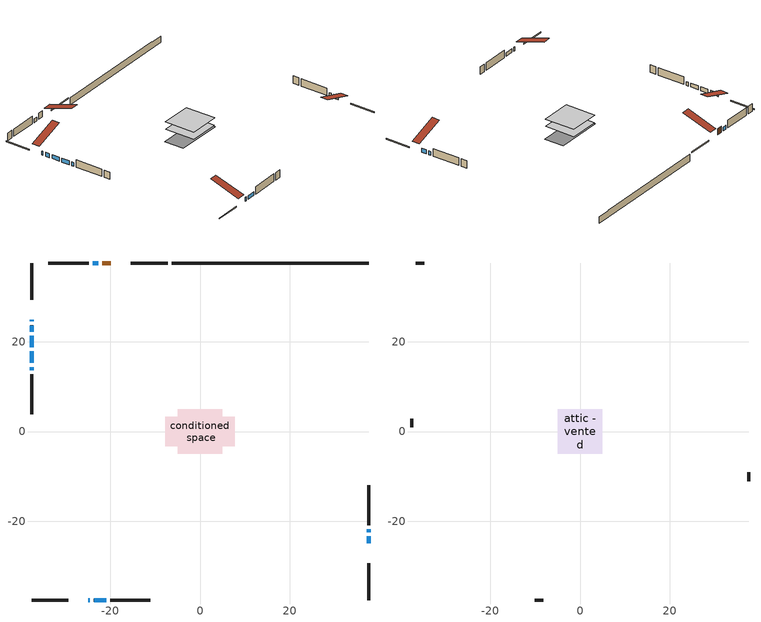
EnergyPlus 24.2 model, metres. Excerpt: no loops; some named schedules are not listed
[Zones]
conditioned space
 floor adiabatic (AdiabaticFloorConstruction): -4.96,-4.96 -4.96,4.96 4.96,4.96 4.96,-4.96 z0.92
 floor foundation (Slab1 construction): -7.73,-3.24 -7.73,3.24 7.73,3.24 7.73,-3.24 z-1.37
 wall outside (RimJoist1 construction): -7.24,37.58 -15.47,37.58 / -37.58,-37.58 -29.35,-37.58 / -37.58,37.58 -37.58,29.35 / 37.58,-37.58 37.58,-29.35 z0.92:1.22
 wall outside (AdiabaticWallConstruction 1): -19.9,37.58 -21.75,37.58 z0.92:2.95
 wall outside (AdiabaticWallConstruction): 37.58,-24.92 37.58,-23.4 / -37.58,24.92 -37.58,24.57 / -24.92,-37.58 -24.57,-37.58 / 37.58,-22.48 37.58,-21.84 / -37.58,23.64 -37.58,22.28 / -37.58,21.36 -37.58,18.8 / -37.58,17.87 -37.58,15.31 / -37.58,14.38 -37.58,13.69 / -22.68,37.58 -23.93,37.58 / -23.64,-37.58 -20.91,-37.58 z0.92:2.14
 wall outside (Wall1 construction): -24.85,37.58 -33.8,37.58 / -19.98,-37.58 -11.04,-37.58 / -37.58,12.76 -37.58,3.82 / 37.58,-20.92 37.58,-11.98 z0.92:3.36
 wall foundation (FoundationWall1 construction): -6.31,37.58,-1.37 -6.31,37.58,0.92 33.19,37.58,0.92 33.19,37.58,0.72 37.58,37.58,0.72 37.58,37.58,-1.37
 window (WindowConstruction): 37.58,-24.92 37.58,-23.4 z0.92:2.14
 window (WindowConstruction 8): -37.58,24.92 -37.58,24.57 z0.92:2.14
 window (WindowConstruction 9): -24.92,-37.58 -24.57,-37.58 z0.92:2.14
 window (WindowConstruction 1): 37.58,-22.47 37.58,-21.85 z0.92:2.14
 window (WindowConstruction 2): -37.58,23.64 -37.58,22.29 z0.92:2.14
 window (WindowConstruction 3): -37.58,21.36 -37.58,18.8 z0.92:2.14
 window (WindowConstruction 4): -37.58,17.87 -37.58,15.31 z0.92:2.14
 window (WindowConstruction 5): -37.58,14.38 -37.58,13.69 z0.92:2.14
 window (WindowConstruction 6): -22.68,37.58 -23.93,37.58 z0.92:2.14
 window (WindowConstruction 7): -23.64,-37.58 -20.91,-37.58 z0.92:2.14
 door (Door): -19.9,37.58 -21.75,37.58 z0.92:2.95
 ceiling adiabatic (AdiabaticFloorConstruction): 4.96,-4.96 4.96,4.96 -4.96,4.96 -4.96,-4.96 z0.92
attic - vented
 floor to conditioned space (Floor1 construction Reversed): -5.01,-5.01 -5.01,5.01 5.01,5.01 5.01,-5.01 z3.36
 wall outside (Wall2 construction): -34.73,37.58 -36.65,37.58 / -10.11,-37.58 -8.19,-37.58 / -37.58,2.89 -37.58,0.97 / 37.58,-11.05 37.58,-9.12 z0.92:3.36
 roof outside (Roof1 construction): -18.97,37.58,3.36 -18.97,27.83,6.61 -16.4,27.83,6.61 -16.4,37.58,3.36; -25.85,-37.58,3.36 -25.85,-27.83,6.61 -28.42,-27.83,6.61 -28.42,-37.58,3.36; -37.58,25.85,3.36 -27.83,25.85,6.61 -27.83,28.42,6.61 -37.58,28.42,3.36; 37.58,-25.85,3.36 27.83,-25.85,6.61 27.83,-28.42,6.61 37.58,-28.42,3.36
[Building]
Building 1: Terrain=Suburbs
[Site:Location]
Swift Current_SK: Latitude {deg}=50.29; Longitude {deg}=-107.69; Time Zone {hr}=-6; Elevation {m}=817; Keep Site Location Information=Yes
[Site:GroundTemperature:Shallow]
0.0715302, -2.00391, -2.17012, -1.18522, 2.76862, 6.70403, 10.1158, 12.2771, 12.4607, 10.7029, 7.37809, 3.5634
[Site:WaterMainsTemperature]
Calculation Method=Schedule; Temperature Schedule=mains temperature schedule
[Material] Roughness=Rough; Thermal Absorptance=0.9
Name | Thickness {m} | Conductivity {W/m-K} | Density {kg/m3} | Specific Heat {J/kg-K} | Solar Absorptance | Visible Absorptance
asphalt or fiberglass shingles | 0.00635 | 0.162714 | 1121.4 | 1465.45 | 0.84 | 0.84
ceiling loosefill ins | 0.254 | 0.0480833 | 16.02 | 1046.75 | 0.7 | 0.7
ceiling stud and cavity | 0.1397 | 0.0959337 | 65.682 | 1177.47 | 0.7 | 0.7
concrete 4.0 in. | 0.1016 | 1.803125 | 2242.8 | 837.4 | 0.7 | 0.7
concrete 8.0 in. | 0.2032 | 1.803125 | 2242.8 | 837.4 | 0.7 | 0.7
door material | 0.04445 | 0.188738 | 512.64 | 1214.23 | 0.7 | 0.7
exterior vertical ins | 0.0545843 | 0.029427 | 32.04 | 1214.23 | 0.7 | 0.7
floor covering | 0.0127 | 0.0433444 | 54.468 | 1339.84 | 0.6 | 0.6
floor rigid ins; wall rigid ins | 0.512978 | 0.029427 | 32.04 | 1214.23 | 0.7 | 0.7
floor stud and cavity | 0.1397 | 1.75129 | 37.0049 | 1207.88 | 0.7 | 0.7
furniture material conditioned space 1 | 0.1524 | 0.115458 | 640.8 | 1214.23 | 0.6 | 0.6
gypsum board | 0.0127 | 0.160291 | 801 | 837.4 | 0.6 | 0.6
gypsum board 1 | 0.0127 | 0.160291 | 801 | 837.4 | 0.7 | 0.7
osb sheathing 0.5 in. | 0.0127 | 0.115458 | 512.64 | 1214.23 | 0.7 | 0.7
osb sheathing 0.75 in. | 0.01905 | 0.115458 | 512.64 | 1214.23 | 0.7 | 0.7
osb sheathing 2.0 in. | 0.0508 | 0.115458 | 512.64 | 1214.23 | 0.7 | 0.7
rim joist rigid ins | 0.051816 | 0.029427 | 32.04 | 1214.23 | 0.7 | 0.7
rim joist stud and cavity | 0.0508 | 0.0439398 | 125.044 | 1163.47 | 0.6 | 0.6
wall stud and cavity | 0.1397 | 0.114651 | 139.0536 | 1170.24 | 0.7 | 0.7
wall stud and cavity 1 | 0.0889 | 6.1454 | 50.32683 | 1063.81 | 0.6 | 0.6
wall stud and cavity 2 | 0.0889 | 0.380278 | 52.3479 | 1209.89 | 0.7 | 0.7
wall stud and cavity 3 | 0.0889 | 0.391764 | 83.0341 | 1211.67 | 0.7 | 0.7
wood siding | 0.0254 | 0.102417 | 544.68 | 1172.36 | 0 | 0
wood siding 1 | 0.00254 | 0.102417 | 544.68 | 1172.36 | 0 | 0
wood siding 2; wood siding 3; wood siding 4 | 0.0254 | 0.102417 | 544.68 | 1172.36 | 0.7 | 0.7
[WindowMaterial:SimpleGlazingSystem]
Name | U-Factor {W/m2-K} | Solar Heat Gain Coefficient
WindowMaterial | 4.349348 | 0.64
WindowMaterial 1 | 5.09941 | 0.58
WindowMaterial 2 | 2.918492 | 0.67
WindowMaterial 3 | 2.921331 | 0.67
WindowMaterial 4 | 2.890102 | 0.69
WindowMaterial 5 | 2.975272 | 0.62
WindowMaterial 6 | 4.45837 | 0.63
WindowMaterial 7 | 4.42827 | 0.64
WindowMaterial 8 | 4.46234 | 0.64
[Construction]
AdiabaticFloorConstruction: floor stud and cavity, floor rigid ins, osb sheathing 0.75 in., floor covering
AdiabaticWallConstruction: wood siding 3, wall rigid ins, wall stud and cavity 2, gypsum board
AdiabaticWallConstruction 1: wood siding 4, wall rigid ins, wall stud and cavity 2, gypsum board
Door: door material
Floor1 construction Reversed: gypsum board, ceiling stud and cavity, ceiling loosefill ins
FoundationWall1 construction: concrete 8.0 in., gypsum board 1
furniture construction conditioned space 1: furniture material conditioned space 1
PartitionWallConstruction: gypsum board, wall stud and cavity 3, gypsum board
RimJoist1 construction: wood siding 2, rim joist rigid ins, osb sheathing 2.0 in., rim joist stud and cavity
Roof1 construction: asphalt or fiberglass shingles
Slab1 construction: concrete 4.0 in.
Wall1 construction: wood siding, osb sheathing 0.5 in., wall stud and cavity, gypsum board
Wall2 construction: wood siding 1, wall stud and cavity 1
WindowConstruction: WindowMaterial
WindowConstruction 1: WindowMaterial 1
WindowConstruction 2: WindowMaterial 2
WindowConstruction 3: WindowMaterial 3
WindowConstruction 4: WindowMaterial 4
WindowConstruction 5: WindowMaterial 5
WindowConstruction 6: WindowMaterial 6
WindowConstruction 7: WindowMaterial 7
WindowConstruction 8; WindowConstruction 9: WindowMaterial 8
[Zone] Multiplier=1; Part of Total Floor Area=Yes
Name | Volume {m3}
attic - vented | 52.8945
conditioned space | 496.5
[Space]
Name | Zone | Volume {m3}
attic - vented 1 | attic - vented | 52.8945
conditioned space 1 | conditioned space | 496.5
[ZoneInfiltration:EffectiveLeakageArea]
infil attic - vented 1: Zone or Space=attic - vented 1; Schedule=Always On Discrete; Effective Air Leakage Area {cm2}=3124.36; Stack Coefficient=0.000395601; Wind Coefficient=1.34384e-05
[ZoneMixing]
whole house fan mix: Zone or Space=attic - vented; Schedule=Always On Continuous; Design Flow Rate Calculation Method=Flow/Zone; Design Flow Rate {m3/s}=0; Source Zone or Space=conditioned space
[SurfaceProperty:ExposedFoundationPerimeter]
Slab1: Exposed Perimeter Calculation Method=TotalExposedPerimeter; Total Exposed Perimeter {m}=43.891
[InternalMass] Zone or ZoneList=conditioned space; Space or SpaceList=conditioned space 1
Name | Construction | Surface Area {m2}
furniture mass conditioned space 1 | furniture construction conditioned space 1 | 79.456
partition wall mass | PartitionWallConstruction | 198.64
[Lights]
interior lighting: Zone or ZoneList or Space or SpaceList=conditioned space 1; Schedule=interior lighting schedule; Design Level Calculation Method=LightingLevel; Lighting Level {W}=343.2; Return Air Fraction=0; Fraction Radiant=0.6; Fraction Visible=0.2; Fraction Replaceable=1
[People]
occupants: Zone or ZoneList or Space or SpaceList=conditioned space 1; Number of People Schedule=occupants schedule; Number of People Calculation Method=People; Number of People=3; Fraction Radiant=0.314171; Sensible Heat Fraction=0.56303; Activity Level Schedule=occupants activity schedule; Carbon Dioxide Generation Rate {m3/s-W}=0; Enable ASHRAE 55 Comfort Warnings=No; Mean Radiant Temperature Calculation Type=EnclosureAveraged
[ElectricEquipment] Zone or ZoneList or Space or SpaceList=conditioned space 1; Design Level Calculation Method=EquipmentLevel
Name | Schedule | Design Level {W} | Fraction Latent | Fraction Radiant | Fraction Lost
clothes dryer | clothes dryer schedule | 140.772 | 0.015 | 0.081 | 0.85
clothes washer | clothes washer schedule | 32.1985 | 0.03 | 0.162 | 0.7
cooking range | cooking range schedule | 215.147 | 0.08 | 0.432 | 0.2
dishwasher | dishwasher schedule | 66.8632 | 0.3 | 0.18 | 0.4
fridge | fridge schedule | 72.9452 | 0 | 0.6 | 0
mech vent house fan | mech vent house fan schedule | 0 | 0 | 0 | 1
mech vent house fan cfis | mech vent house fan cfis schedule | 0 | 0 | 0 | 0
misc plug loads | misc plug loads schedule | 494.7 | 0.045 | 0.513 | 0.1
whole house fan | Always On Discrete | 0 | 0 | 0 | 1
[OtherEquipment] Zone or ZoneList or Space or SpaceList=conditioned space 1; Design Level Calculation Method=EquipmentLevel
Name | Fuel Type | Schedule | Design Level {W} | Fraction Latent | Fraction Radiant | Fraction Lost
clothes dryer 1 | Electricity | clothes dryer schedule | 0 | 0.015 | 0.081 | 0.85
cooking range 1 | Electricity | cooking range schedule | 0 | 0.08 | 0.432 | 0.2
general water use latent | None | general water use schedule | 62.594 | 1 | 0 | 0
general water use sensible | None | general water use schedule | -61.6891 | 0 | 0.6 | 0
mech vent house fan latent load | None | Always On Discrete | 0 | 1 | 0 | 0
mech vent house fan sensible load | None | Always On Discrete | 0 | 0 | 0 | 0
water heater energy adjustment1 | NaturalGas | Always On Discrete | 0.01 | 0 | 0 | 1
[ZoneInfiltration:DesignFlowRate] Zone or ZoneList or Space or SpaceList=conditioned space 1; Schedule=Always On Discrete; Design Flow Rate Calculation Method=Flow/Zone; Design Flow Rate {m3/s}=0
infil flow; natural vent flow; whole house fan flow
[AvailabilityManager:Scheduled]
central ac and furnace airloop Availability Manager: Schedule=Always On Discrete
[Foundation:Kiva]
Foundation Kiva 1: Initial Indoor Air Temperature {C}=21; Wall Height Above Grade {m}=0.919978; Wall Depth Below Slab {m}=0.2032; Custom Block Material Name 1=exterior vertical ins; Custom Block Depth 1 {m}=2.28999; Custom Block X Position 1 {m}=0.2159; Custom Block Z Position 1 {m}=0
[Foundation:Kiva:Settings]
Soil Conductivity {W/m-K}=0.849921; Soil Density {kg/m3}=1842.3; Soil Specific Heat {J/kg-K}=418.7; Ground Solar Absorptivity=0.9; Ground Thermal Absorptivity=0.9; Ground Surface Roughness {m}=0.03; Far-Field Width {m}=40; Deep-Ground Boundary Condition=ZeroFlux; Deep-Ground Depth {m}=40; Minimum Cell Dimension {m}=0.2; Maximum Cell Growth Coefficient=3; Simulation Timestep=Timestep
[Exterior:Lights]
exterior lighting: Schedule=exterior lighting schedule; Design Level {W}=75.6
[EnergyManagementSystem:GlobalVariable]
central_ac_and_furnace_airloop_Fan_RTF
infil_program_Qfan
infil_program_Qinf
natural_vent_program_Qnv
natural_vent_program_Qwhf
[EnergyManagementSystem:Sensor]
Name | Output:Variable or Output:Meter Index Key | Output:Variable or Output:Meter
airflow_gain | infil flow | Infiltration Sensible Heat Gain Energy
airflow_gain_1 | natural vent flow | Infiltration Sensible Heat Gain Energy
airflow_gain_2 | whole house fan flow | Infiltration Sensible Heat Gain Energy
airflow_loss | infil flow | Infiltration Sensible Heat Loss Energy
airflow_loss_1 | natural vent flow | Infiltration Sensible Heat Loss Energy
airflow_loss_2 | whole house fan flow | Infiltration Sensible Heat Loss Energy
clg_load_cond |  | Cooling:EnergyTransfer:Zone:CONDITIONED SPACE
clg_sp_s; clg_sp_s_1 | cooling setpoint | Schedule Value
clothes_dryer_exhaust_0_sch_s | clothes dryer exhaust 0 schedule | Schedule Value
cool_season | cooling season schedule | Schedule Value
htg_load_cond |  | Heating:EnergyTransfer:Zone:CONDITIONED SPACE
htg_sp_s; htg_sp_s_1 | heating setpoint | Schedule Value
ig_ee_conv | clothes dryer | Electric Equipment Convective Heating Energy
ig_ee_conv_2 | cooking range | Electric Equipment Convective Heating Energy
ig_ee_conv_4 | fridge | Electric Equipment Convective Heating Energy
ig_ee_conv_5 | misc plug loads | Electric Equipment Convective Heating Energy
ig_ee_conv_6 | whole house fan | Electric Equipment Convective Heating Energy
ig_ee_rad | clothes dryer | Electric Equipment Radiant Heating Energy
ig_ee_rad_2 | cooking range | Electric Equipment Radiant Heating Energy
ig_ee_rad_4 | fridge | Electric Equipment Radiant Heating Energy
ig_ee_rad_5 | misc plug loads | Electric Equipment Radiant Heating Energy
ig_ee_rad_6 | whole house fan | Electric Equipment Radiant Heating Energy
ig_lgt_conv | interior lighting | Lights Convective Heating Energy
ig_lgt_rad | interior lighting | Lights Radiant Heating Energy
ig_lgt_vis | interior lighting | Lights Visible Radiation Heating Energy
ig_oe_conv | clothes dryer 1 | Other Equipment Convective Heating Energy
ig_oe_conv_1 | cooking range 1 | Other Equipment Convective Heating Energy
ig_oe_conv_2 | general water use latent | Other Equipment Convective Heating Energy
ig_oe_conv_3 | general water use sensible | Other Equipment Convective Heating Energy
ig_oe_conv_4 | water heater energy adjustment1 | Other Equipment Convective Heating Energy
ig_oe_rad | clothes dryer 1 | Other Equipment Radiant Heating Energy
ig_oe_rad_1 | cooking range 1 | Other Equipment Radiant Heating Energy
ig_oe_rad_2 | general water use latent | Other Equipment Radiant Heating Energy
ig_oe_rad_3 | general water use sensible | Other Equipment Radiant Heating Energy
ig_oe_rad_4 | water heater energy adjustment1 | Other Equipment Radiant Heating Energy
ig_ppl_conv | occupants | People Convective Heating Energy
ig_ppl_rad | occupants | People Radiant Heating Energy
im_conv | furniture mass conditioned space 1 | Surface Inside Face Convection Heat Gain Energy
im_conv_1 | partition wall mass | Surface Inside Face Convection Heat Gain Energy
im_ig | furniture mass conditioned space 1 | Surface Inside Face Internal Gains Radiation Heat Gain Energy
im_ig_1 | partition wall mass | Surface Inside Face Internal Gains Radiation Heat Gain Energy
im_lgt | furniture mass conditioned space 1 | Surface Inside Face Lights Radiation Heat Gain Energy
im_lgt_1 | partition wall mass | Surface Inside Face Lights Radiation Heat Gain Energy
im_sol | furniture mass conditioned space 1 | Surface Inside Face Solar Radiation Heat Gain Energy
im_sol_1 | partition wall mass | Surface Inside Face Solar Radiation Heat Gain Energy
im_surf | furniture mass conditioned space 1 | Surface Inside Face Net Surface Thermal Radiation Heat Gain Energy
im_surf_1 | partition wall mass | Surface Inside Face Net Surface Thermal Radiation Heat Gain Energy
mv_conv | mech vent house fan | Electric Equipment Convective Heating Energy
mv_conv_1 | mech vent house fan cfis | Electric Equipment Convective Heating Energy
mv_conv_2 | mech vent house fan latent load | Other Equipment Convective Heating Energy
mv_conv_3 | mech vent house fan sensible load | Other Equipment Convective Heating Energy
mv_rad | mech vent house fan | Electric Equipment Radiant Heating Energy
mv_rad_1 | mech vent house fan cfis | Electric Equipment Radiant Heating Energy
mv_rad_2 | mech vent house fan latent load | Other Equipment Radiant Heating Energy
mv_rad_3 | mech vent house fan sensible load | Other Equipment Radiant Heating Energy
natural_vent_s | natural vent schedule | Schedule Value
out_pb_s |  | Site Outdoor Air Barometric Pressure
out_wt_s |  | Site Outdoor Air Humidity Ratio
site_vw_s |  | Site Wind Speed
ss_back_out | Window1 | Surface Window Shortwave from Zone Back Out Window Heat Transfer Rate
ss_back_out_1 | Window11 | Surface Window Shortwave from Zone Back Out Window Heat Transfer Rate
ss_back_out_2 | Window12 | Surface Window Shortwave from Zone Back Out Window Heat Transfer Rate
ss_back_out_3 | Window2 | Surface Window Shortwave from Zone Back Out Window Heat Transfer Rate
ss_back_out_4 | Window3 | Surface Window Shortwave from Zone Back Out Window Heat Transfer Rate
ss_back_out_5 | Window4 | Surface Window Shortwave from Zone Back Out Window Heat Transfer Rate
ss_back_out_6 | Window6 | Surface Window Shortwave from Zone Back Out Window Heat Transfer Rate
ss_back_out_7 | Window7 | Surface Window Shortwave from Zone Back Out Window Heat Transfer Rate
ss_back_out_8 | Window8 | Surface Window Shortwave from Zone Back Out Window Heat Transfer Rate
ss_back_out_9 | Window9 | Surface Window Shortwave from Zone Back Out Window Heat Transfer Rate
ss_conv | Door1 | Surface Inside Face Convection Heat Gain Energy
ss_conv_1 | Window1 | Surface Inside Face Convection Heat Gain Energy
ss_conv_10 | Window9 | Surface Inside Face Convection Heat Gain Energy
ss_conv_2 | Window11 | Surface Inside Face Convection Heat Gain Energy
ss_conv_3 | Window12 | Surface Inside Face Convection Heat Gain Energy
ss_conv_4 | Window2 | Surface Inside Face Convection Heat Gain Energy
ss_conv_5 | Window3 | Surface Inside Face Convection Heat Gain Energy
ss_conv_6 | Window4 | Surface Inside Face Convection Heat Gain Energy
ss_conv_7 | Window6 | Surface Inside Face Convection Heat Gain Energy
ss_conv_8 | Window7 | Surface Inside Face Convection Heat Gain Energy
ss_conv_9 | Window8 | Surface Inside Face Convection Heat Gain Energy
ss_ig | Door1 | Surface Inside Face Internal Gains Radiation Heat Gain Energy
ss_ig_1 | Window1 | Surface Inside Face Internal Gains Radiation Heat Gain Energy
ss_ig_10 | Window9 | Surface Inside Face Internal Gains Radiation Heat Gain Energy
ss_ig_2 | Window11 | Surface Inside Face Internal Gains Radiation Heat Gain Energy
ss_ig_3 | Window12 | Surface Inside Face Internal Gains Radiation Heat Gain Energy
ss_ig_4 | Window2 | Surface Inside Face Internal Gains Radiation Heat Gain Energy
ss_ig_5 | Window3 | Surface Inside Face Internal Gains Radiation Heat Gain Energy
ss_ig_6 | Window4 | Surface Inside Face Internal Gains Radiation Heat Gain Energy
ss_ig_7 | Window6 | Surface Inside Face Internal Gains Radiation Heat Gain Energy
ss_ig_8 | Window7 | Surface Inside Face Internal Gains Radiation Heat Gain Energy
ss_ig_9 | Window8 | Surface Inside Face Internal Gains Radiation Heat Gain Energy
ss_lgt | Door1 | Surface Inside Face Lights Radiation Heat Gain Energy
ss_sol | Door1 | Surface Inside Face Solar Radiation Heat Gain Energy
ss_surf | Door1 | Surface Inside Face Net Surface Thermal Radiation Heat Gain Energy
ss_surf_1 | Window1 | Surface Inside Face Net Surface Thermal Radiation Heat Gain Energy
ss_surf_10 | Window9 | Surface Inside Face Net Surface Thermal Radiation Heat Gain Energy
ss_surf_2 | Window11 | Surface Inside Face Net Surface Thermal Radiation Heat Gain Energy
ss_surf_3 | Window12 | Surface Inside Face Net Surface Thermal Radiation Heat Gain Energy
ss_surf_4 | Window2 | Surface Inside Face Net Surface Thermal Radiation Heat Gain Energy
ss_surf_5 | Window3 | Surface Inside Face Net Surface Thermal Radiation Heat Gain Energy
ss_surf_6 | Window4 | Surface Inside Face Net Surface Thermal Radiation Heat Gain Energy
ss_surf_7 | Window6 | Surface Inside Face Net Surface Thermal Radiation Heat Gain Energy
ss_surf_8 | Window7 | Surface Inside Face Net Surface Thermal Radiation Heat Gain Energy
ss_surf_9 | Window8 | Surface Inside Face Net Surface Thermal Radiation Heat Gain Energy
ss_trans_in | Window1 | Surface Window Transmitted Solar Radiation Rate
ss_trans_in_1 | Window11 | Surface Window Transmitted Solar Radiation Rate
ss_trans_in_2 | Window12 | Surface Window Transmitted Solar Radiation Rate
ss_trans_in_3 | Window2 | Surface Window Transmitted Solar Radiation Rate
ss_trans_in_4 | Window3 | Surface Window Transmitted Solar Radiation Rate
ss_trans_in_5 | Window4 | Surface Window Transmitted Solar Radiation Rate
ss_trans_in_6 | Window6 | Surface Window Transmitted Solar Radiation Rate
ss_trans_in_7 | Window7 | Surface Window Transmitted Solar Radiation Rate
ss_trans_in_8 | Window8 | Surface Window Transmitted Solar Radiation Rate
ss_trans_in_9 | Window9 | Surface Window Transmitted Solar Radiation Rate
ss_trans_out | Window1 | Surface Inside Face Initial Transmitted Diffuse Transmitted Out Window Solar Radiation Rate
ss_trans_out_1 | Window11 | Surface Inside Face Initial Transmitted Diffuse Transmitted Out Window Solar Radiation Rate
ss_trans_out_2 | Window12 | Surface Inside Face Initial Transmitted Diffuse Transmitted Out Window Solar Radiation Rate
ss_trans_out_3 | Window2 | Surface Inside Face Initial Transmitted Diffuse Transmitted Out Window Solar Radiation Rate
ss_trans_out_4 | Window3 | Surface Inside Face Initial Transmitted Diffuse Transmitted Out Window Solar Radiation Rate
ss_trans_out_5 | Window4 | Surface Inside Face Initial Transmitted Diffuse Transmitted Out Window Solar Radiation Rate
ss_trans_out_6 | Window6 | Surface Inside Face Initial Transmitted Diffuse Transmitted Out Window Solar Radiation Rate
ss_trans_out_7 | Window7 | Surface Inside Face Initial Transmitted Diffuse Transmitted Out Window Solar Radiation Rate
ss_trans_out_8 | Window8 | Surface Inside Face Initial Transmitted Diffuse Transmitted Out Window Solar Radiation Rate
ss_trans_out_9 | Window9 | Surface Inside Face Initial Transmitted Diffuse Transmitted Out Window Solar Radiation Rate
s_conv | Floor1 | Surface Inside Face Convection Heat Gain Energy
s_conv_1 | FoundationWall1 | Surface Inside Face Convection Heat Gain Energy
s_conv_10 | Wall1:180 | Surface Inside Face Convection Heat Gain Energy
s_conv_11 | Wall1:270 | Surface Inside Face Convection Heat Gain Energy
s_conv_12 | Wall1:90 | Surface Inside Face Convection Heat Gain Energy
s_conv_2 | inferred conditioned ceiling | Surface Inside Face Convection Heat Gain Energy
s_conv_3 | inferred conditioned floor | Surface Inside Face Convection Heat Gain Energy
s_conv_4 | RimJoist1:0 | Surface Inside Face Convection Heat Gain Energy
s_conv_5 | RimJoist1:180 | Surface Inside Face Convection Heat Gain Energy
s_conv_6 | RimJoist1:270 | Surface Inside Face Convection Heat Gain Energy
s_conv_7 | RimJoist1:90 | Surface Inside Face Convection Heat Gain Energy
s_conv_8 | Slab1 | Surface Inside Face Convection Heat Gain Energy
s_conv_9 | Wall1:0 | Surface Inside Face Convection Heat Gain Energy
s_ig | Floor1 | Surface Inside Face Internal Gains Radiation Heat Gain Energy
s_ig_1 | FoundationWall1 | Surface Inside Face Internal Gains Radiation Heat Gain Energy
s_ig_10 | Wall1:180 | Surface Inside Face Internal Gains Radiation Heat Gain Energy
s_ig_11 | Wall1:270 | Surface Inside Face Internal Gains Radiation Heat Gain Energy
s_ig_12 | Wall1:90 | Surface Inside Face Internal Gains Radiation Heat Gain Energy
s_ig_2 | inferred conditioned ceiling | Surface Inside Face Internal Gains Radiation Heat Gain Energy
s_ig_3 | inferred conditioned floor | Surface Inside Face Internal Gains Radiation Heat Gain Energy
s_ig_4 | RimJoist1:0 | Surface Inside Face Internal Gains Radiation Heat Gain Energy
s_ig_5 | RimJoist1:180 | Surface Inside Face Internal Gains Radiation Heat Gain Energy
s_ig_6 | RimJoist1:270 | Surface Inside Face Internal Gains Radiation Heat Gain Energy
s_ig_7 | RimJoist1:90 | Surface Inside Face Internal Gains Radiation Heat Gain Energy
s_ig_8 | Slab1 | Surface Inside Face Internal Gains Radiation Heat Gain Energy
s_ig_9 | Wall1:0 | Surface Inside Face Internal Gains Radiation Heat Gain Energy
s_lgt | Floor1 | Surface Inside Face Lights Radiation Heat Gain Energy
s_lgt_1 | FoundationWall1 | Surface Inside Face Lights Radiation Heat Gain Energy
s_lgt_10 | Wall1:180 | Surface Inside Face Lights Radiation Heat Gain Energy
s_lgt_11 | Wall1:270 | Surface Inside Face Lights Radiation Heat Gain Energy
s_lgt_12 | Wall1:90 | Surface Inside Face Lights Radiation Heat Gain Energy
s_lgt_2 | inferred conditioned ceiling | Surface Inside Face Lights Radiation Heat Gain Energy
s_lgt_3 | inferred conditioned floor | Surface Inside Face Lights Radiation Heat Gain Energy
s_lgt_4 | RimJoist1:0 | Surface Inside Face Lights Radiation Heat Gain Energy
s_lgt_5 | RimJoist1:180 | Surface Inside Face Lights Radiation Heat Gain Energy
s_lgt_6 | RimJoist1:270 | Surface Inside Face Lights Radiation Heat Gain Energy
s_lgt_7 | RimJoist1:90 | Surface Inside Face Lights Radiation Heat Gain Energy
s_lgt_8 | Slab1 | Surface Inside Face Lights Radiation Heat Gain Energy
s_lgt_9 | Wall1:0 | Surface Inside Face Lights Radiation Heat Gain Energy
s_sol | Floor1 | Surface Inside Face Solar Radiation Heat Gain Energy
s_sol_1 | FoundationWall1 | Surface Inside Face Solar Radiation Heat Gain Energy
s_sol_10 | Wall1:180 | Surface Inside Face Solar Radiation Heat Gain Energy
s_sol_11 | Wall1:270 | Surface Inside Face Solar Radiation Heat Gain Energy
s_sol_12 | Wall1:90 | Surface Inside Face Solar Radiation Heat Gain Energy
s_sol_2 | inferred conditioned ceiling | Surface Inside Face Solar Radiation Heat Gain Energy
s_sol_3 | inferred conditioned floor | Surface Inside Face Solar Radiation Heat Gain Energy
s_sol_4 | RimJoist1:0 | Surface Inside Face Solar Radiation Heat Gain Energy
s_sol_5 | RimJoist1:180 | Surface Inside Face Solar Radiation Heat Gain Energy
s_sol_6 | RimJoist1:270 | Surface Inside Face Solar Radiation Heat Gain Energy
s_sol_7 | RimJoist1:90 | Surface Inside Face Solar Radiation Heat Gain Energy
